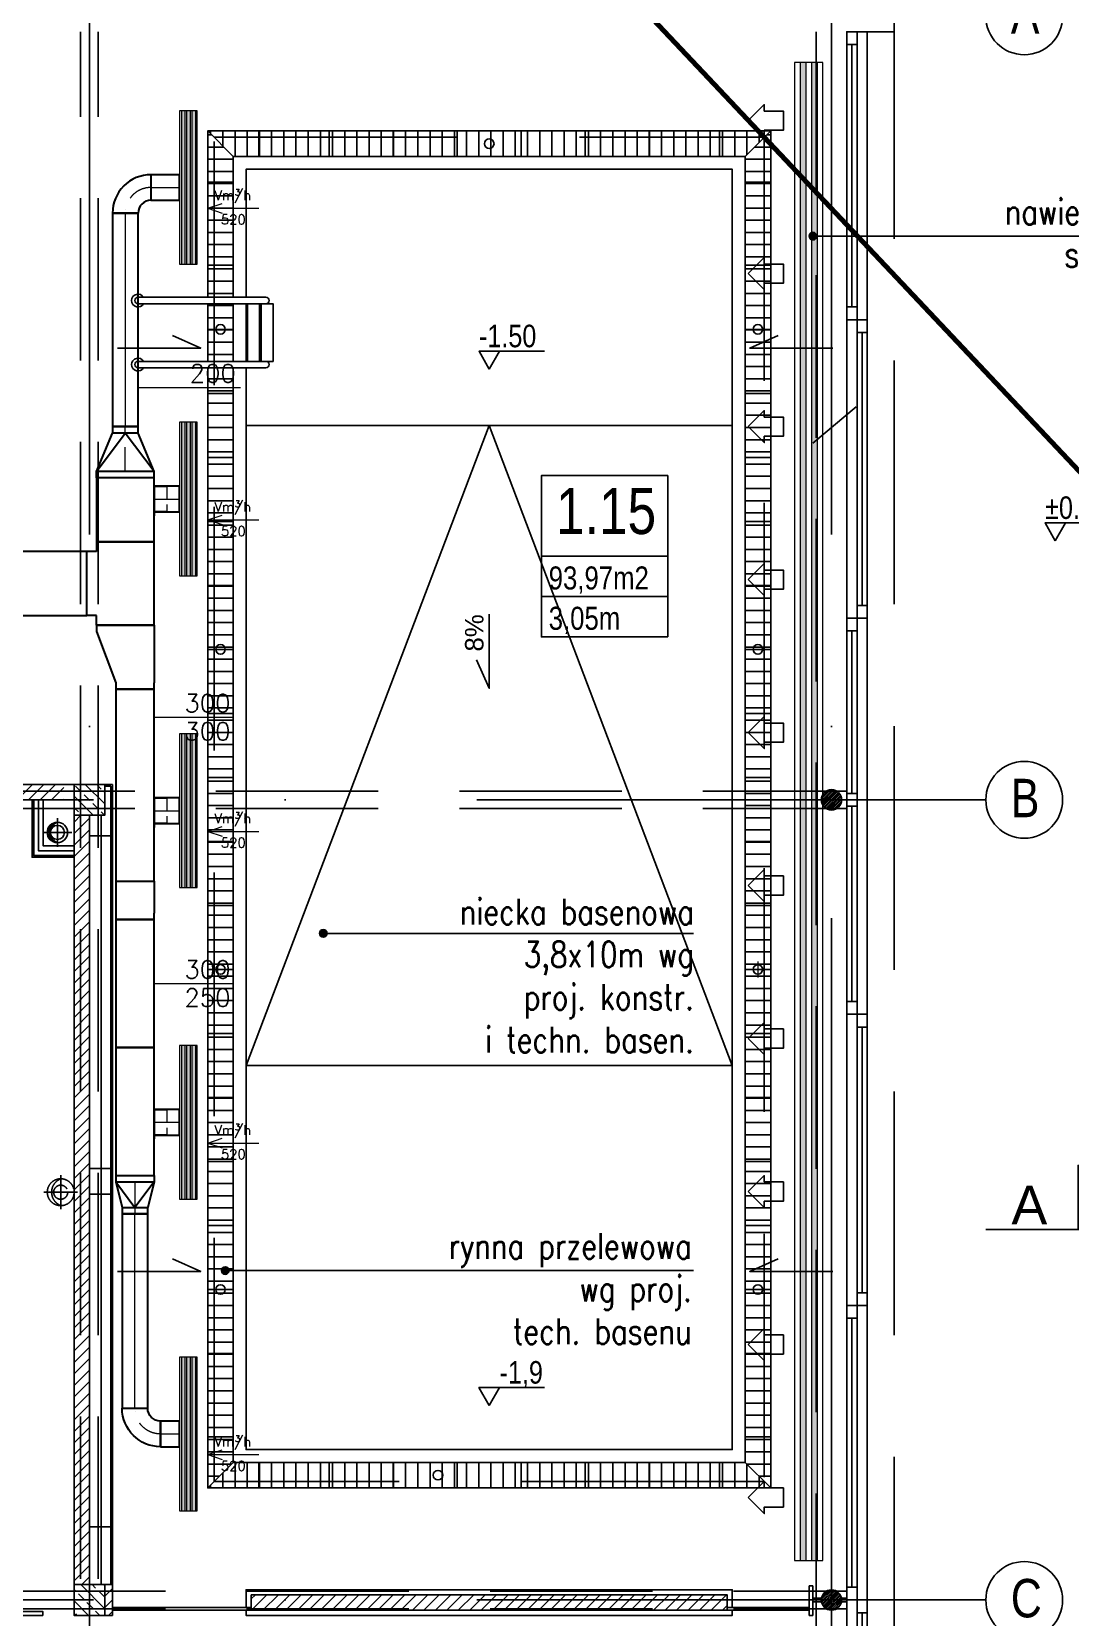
# Model space of a CAD drawing. Header units: millimetres. Extents: x -135140 to 267856, y -70704 to 149933.
# Drawn here: x -35670 to -27552, y -8945 to 3440 of the extents above; entities that cross this region are included whole.
import ezdxf
from ezdxf.enums import TextEntityAlignment as Align

# ---------------------------------------------------------------- set-up
doc = ezdxf.new("R2010")
doc.units = ezdxf.units.MM
doc.header["$LTSCALE"] = 99.9
for name, pattern in [('0707_PB_080619_gn_xref$0$ACAD_ISO10W100', [18, 12, -3, 0, -3]), ('ACAD_ISO03W100', [30, 12, -18]), ('ACAD_ISO10W100', [18, 12, -3, 0, -3]), ('AUDIT_D_080509132939-0', [0]), ('DASHDOT', [25.4, 12.7, -6.35, 0, -6.35]), ('HIDDEN', [9.525, 6.35, -3.175])]:
    doc.linetypes.add(name, pattern=pattern)
for name, color, linetype in [('+48_HACZE', 253, 'Continuous'), ('+48_KOTY', 250, 'Continuous'), ('+48_MEBLE', 251, 'Continuous'), ('+48_OPISY', 251, 'Continuous'), ('+48_OPISY T', 251, 'Continuous'), ('+48_OPISY_POM', 250, 'Continuous'), ('+48_OSIE', 8, 'Continuous'), ('+48_PODCIĄG', 250, 'ACAD_ISO03W100'), ('+48_PRZEBICIA', 143, 'Continuous'), ('+48_SCIANY', 250, 'Continuous'), ('+48_SPUSTY', 150, 'Continuous'), ('+48_STOLARKA OKNA', 250, 'Continuous'), ('+48_STOLARKA_DRZWI', 250, 'Continuous'), ('+48_STOLARKA_OKNA', 250, 'Continuous'), ('+48_SŁUPY', 251, 'Continuous'), ('+48_WEŁNA', 252, 'Continuous'), ('+48_WIDOK', 250, 'Continuous'), ('+48_ŚCIANY_GK', 250, 'Continuous'), ('+48_ŻELBET', 250, 'Continuous')]:
    doc.layers.add(name, color=color, linetype=linetype)
for name, color, linetype, lineweight in [('2DH_SYM', 64, 'Continuous', 18), ('2DL_OBJ', 64, 'Continuous', 18), ('2DL_PRE_W11', 160, 'Continuous', 30), ('2DL_PRO_W11', 160, 'Continuous', 30), ('2DL_SYM', 64, 'Continuous', 18), ('Basen Osiowe', 250, 'DASHDOT', 9), ('CP_AXISAC', 7, 'DASHDOT', 0), ('CP_HIDDEAC', 203, 'HIDDEN', 0)]:
    doc.layers.add(name, color=color, linetype=linetype, lineweight=lineweight)
doc.styles.add('CP_ATTR', font='ROMANS.SHX')
doc.styles.get("Standard").update_dxf_attribs({"font": 'ARIAL.TTF'})
doc.styles.add('WRP_ARIAL', font='ARIAL.TTF', dxfattribs={"width": 0.8})
doc.linetypes.add('ZIGZAG', pattern='A,0.00254,-5.08,[131,ltypeshp.shx,S=5.08,R=0,X=-5.08,Y=0],-10.16,[131,ltypeshp.shx,S=5.08,R=180,X=5.08,Y=0],-5.08', length=20.32254)
pattern_1 = [(135, (-742073.9, -125572.43), (-89.802561, -89.802561), []), (135, (-742073.9, -125482.62), (-89.802561, -89.802561), [63.5, -31.75])]
pattern_2 = [(90, (-742073.9, -125572.43), (-95.25, 2e-14), [])]
pattern_3 = [(180, (-742073.9, -125572.43), (-2e-14, -95.25), [])]
pattern_4 = [(225, (-742073.9, -125572.43), (44.9012806, -44.9012806), [])]
pattern_5 = [(225, (-742073.9025, -125572.427), (6.73519209, -6.73519209), [])]

# ---------------------------------------------------------------- blocks, each defined once
blk = doc.blocks.new('OZN_OSI')
at = {"layer": '+48_OSIE', "linetype": 'Continuous', "ltscale": 5}
blk.add_circle((0, -30), 30, dxfattribs=at)
at = {"layer": '+48_OSIE', "linetype": 'Continuous', "ltscale": 5, "style": 'WRP_ARIAL', "width": 0.8}
blk.add_attdef('NR', (-23.3, -43.5), '', height=30, dxfattribs=at)
blk = doc.blocks.new('OPISY_POM_METKA')
at = {"layer": '+48_OPISY_POM', "ltscale": 5}
for points in [[(0, -70), (109.7, -70), (109.7, 0), (0, 0)], [(109.7, -105), (0, -105), (0, -70), (109.7, -70)]]:
    blk.add_lwpolyline(points, close=True, dxfattribs=at)
at = {"layer": '+48_OPISY_POM'}
blk.add_lwpolyline([(109.7, -140), (0, -140), (0, -105), (109.7, -105)], close=True, dxfattribs=at)
at = {"layer": '+48_OPISY_POM', "ltscale": 5, "style": 'WRP_ARIAL', "width": 0.8}
for tag, p, height in [('NRPOM', (25.8, -50.8), 40), ('POW', (6.4, -99), 20)]:
    blk.add_attdef(tag, p, '', height=height, dxfattribs=at)
at = {"layer": '+48_OPISY_POM', "style": 'WRP_ARIAL', "width": 0.8}
blk.add_attdef('H', (6.4, -134), '', height=20, dxfattribs=at)
blk = doc.blocks.new('koty')
at = {"layer": '+48_KOTY', "color": 3, "ltscale": 5}
blk.add_line((70403.15, 11224.99), (70423.15, 11224.99), dxfattribs=at)
blk.add_lwpolyline([(70398.6, 11217.11), (70403.15, 11224.99), (70394.05, 11224.99)], close=True, dxfattribs=at)
at = {"layer": '+48_KOTY', "color": 3, "style": 'WRP_ARIAL', "width": 0.8}
blk.add_attdef('POZIOM', (70403.19, 11226.78), '', height=10, dxfattribs=at)
blk = doc.blocks.new('CPHS_DS06')
blk.add_line((0, 0), (1.55, 0))
at = {"style": 'CP_ATTR', "flags": 12}
for tag, p in [('EVAL_W_MM', (1.042, 0.275)), ('EVAL_H_MM', (1.042, -0.275))]:
    blk.add_attdef(tag, text='', height=0.35, dxfattribs=at).set_placement(p, align=Align.MIDDLE)
at = {"linetype": 'ByBlock', "style": 'CP_ATTR', "flags": 9}
blk.add_attdef('VAL', text='', height=0.00005, dxfattribs=at).set_placement((0.408, 0.182), align=Align.MIDDLE_LEFT)
blk = doc.blocks.new('2CP_AC_PIPE_RE')
at = {"ltscale": 0.15}
for p, q in [((1, 0.5), (0, 0.5)), ((0, 0.5), (0, -0.5)), ((1, -0.5), (1, 0.5)), ((0, -0.5), (1, -0.5))]:
    blk.add_line(p, q, dxfattribs=at)
at = {"linetype": 'ByBlock', "ltscale": 0.15, "style": 'CP_ATTR', "flags": 9}
for tag in ['NAME', 'PRODUCER', 'PRODUCT-TYPE', 'ARTICLE', 'FLOW', 'OTHER']:
    blk.add_attdef(tag, (0, 0), '', height=0.0001, dxfattribs=at)
blk = doc.blocks.new('2DLAC020')
for p, q in [((-0.5, 0.3), (0.5, 0.3)), ((-0.5, 0.1), (0.5, 0.1)), ((-0.5, -0.1), (0.5, -0.1)), ((-0.5, -0.3), (0.5, -0.3))]:
    blk.add_line(p, q)
blk.add_lwpolyline([(-0.5, -0.5), (0.5, -0.5), (0.5, 0.5), (-0.5, 0.5)], close=True)
for points in [[(-0.5, 0.3), (0.5, 0.3), (-0.5, 0.1), (0.5, 0.1)], [(-0.5, -0.1), (0.5, -0.1), (-0.5, -0.3), (0.5, -0.3)]]:
    blk.add_solid(points)
at = {"linetype": 'ByBlock', "style": 'CP_ATTR', "flags": 9}
for tag, p in [('NUMBER', (-0.0919, -0.0183)), ('GROUP', (-0.0919, -0.0184)), ('ARTICLE', (-0.0919, -0.0185)), ('PRODUCT-TYPE', (-0.0919, -0.0186)), ('ORDER-NO', (-0.0919, -0.0187)), ('PRODUCER', (-0.0919, -0.0188)), ('NAME', (-0.0919, -0.0182)), ('TEMPERATURE', (-0.0916, -0.0182)), ('FLOW', (-0.0915, -0.0184)), ('CHARACTER', (-0.0915, -0.0185)), ('POWER', (-0.0914, -0.0187)), ('VOLTAGE', (-0.0914, -0.0188)), ('OTHER', (-0.0914, -0.0183)), ('PN', (-0.0912, -0.0184)), ('DN', (-0.0912, -0.0186))]:
    blk.add_attdef(tag, text='', height=0.00005, dxfattribs=at).set_placement(p, align=Align.MIDDLE_LEFT)
blk = doc.blocks.new('2CP_AC_TEE3_RE_W450_W500_L650_L75_Z0_H300_A90')
at = {"ltscale": 0.15}
for p, q in [((75, 225), (75, 300)), ((75, 300), (575, 300)), ((575, 225), (575, 300)), ((0, -225), (0, 225)), ((0, 225), (75, 225)), ((650, 225), (575, 225)), ((650, -225), (650, 225)), ((0, -225), (650, -225))]:
    blk.add_line(p, q, dxfattribs=at)
at = {"linetype": 'ByBlock', "ltscale": 0.15, "style": 'CP_ATTR', "flags": 9}
for tag in ['NAME', 'PRODUCER', 'PRODUCT-TYPE', 'ARTICLE', 'FLOW', 'OTHER']:
    blk.add_attdef(tag, (0, 0), '', height=0.0001, dxfattribs=at)
blk = doc.blocks.new('2CP_AC_TRNS_RE_W450_W300_L500_H300_O75_Z0_E50_F50')
at = {"ltscale": 0.15}
for p, q in [((0, -225), (0, 225)), ((0, 225), (50, 225)), ((50, 225), (450, 225)), ((500, 225), (450, 225)), ((500, -75), (500, 225)), ((50, -225), (450, -75)), ((450, -75), (500, -75)), ((0, -225), (50, -225))]:
    blk.add_line(p, q, dxfattribs=at)
at = {"linetype": 'ByBlock', "ltscale": 0.15, "style": 'CP_ATTR', "flags": 9}
for tag in ['NAME', 'PRODUCER', 'PRODUCT-TYPE', 'ARTICLE', 'FLOW', 'OTHER']:
    blk.add_attdef(tag, (0, 0), '', height=0.0001, dxfattribs=at)
blk = doc.blocks.new('2DLAC021')
for p, q in [((-0.5, 0.4), (0.5, 0.4)), ((-0.5, 0.2), (0.5, 0.2)), ((-0.5, 0.1), (0.5, 0.1)), ((-0.5, -0.1), (0.5, -0.1)), ((-0.5, -0.2), (0.5, -0.2)), ((-0.5, -0.4), (0.5, -0.4))]:
    blk.add_line(p, q)
blk.add_lwpolyline([(-0.5, -0.5), (0.5, -0.5), (0.5, 0.5), (-0.5, 0.5)], close=True)
for points in [[(-0.5, 0.4), (0.5, 0.4), (-0.5, 0.2), (0.5, 0.2)], [(-0.5, 0.1), (0.5, 0.1), (-0.5, -0.1), (0.5, -0.1)], [(-0.5, -0.2), (0.5, -0.2), (-0.5, -0.4), (0.5, -0.4)]]:
    blk.add_solid(points)
at = {"linetype": 'ByBlock', "style": 'CP_ATTR', "flags": 9}
for tag, p in [('NAME', (-0.092, -0.018)), ('NUMBER', (-0.092, -0.018)), ('GROUP', (-0.092, -0.018)), ('ARTICLE', (-0.092, -0.019)), ('CHARACTER', (-0.092, -0.019)), ('TEMPERATURE', (-0.092, -0.018)), ('FLOW', (-0.092, -0.018)), ('PRODUCT-TYPE', (-0.092, -0.019)), ('ORDER-NO', (-0.092, -0.019)), ('PRODUCER', (-0.092, -0.019)), ('PN', (-0.091, -0.018)), ('OTHER', (-0.091, -0.018)), ('DN', (-0.091, -0.019)), ('POWER', (-0.091, -0.019)), ('VOLTAGE', (-0.091, -0.019))]:
    blk.add_attdef(tag, text='', height=0.00005, dxfattribs=at).set_placement(p, align=Align.MIDDLE_LEFT)
blk = doc.blocks.new('2CP_AC_STAT_RO_D200_L100_L30')
at = {"ltscale": 0.15}
for p, q in [((0, 100), (0, 130)), ((0, -100), (0, 100)), ((0, 100), (100, 100)), ((100, -100), (0, -100)), ((0, -100), (0, -130))]:
    blk.add_line(p, q, dxfattribs=at)
at = {"layer": 'CP_AXISAC', "ltscale": 0.15}
blk.add_line((0, 0), (100, 0), dxfattribs=at)
at = {"layer": 'CP_HIDDEAC', "ltscale": 0.15}
blk.add_line((100, 100), (100, -100), dxfattribs=at)
at = {"linetype": 'ByBlock', "ltscale": 0.15, "style": 'CP_ATTR', "flags": 9}
for tag in ['NAME', 'PRODUCER', 'PRODUCT-TYPE', 'ARTICLE', 'FLOW', 'OTHER']:
    blk.add_attdef(tag, (0, 0), '', height=0.0001, dxfattribs=at)
blk = doc.blocks.new('2CP_AC_PIPE_RO')
at = {"ltscale": 0.15}
for p, q in [((1, 0.5), (0, 0.5)), ((0, 0.5), (0, -0.5)), ((1, -0.5), (1, 0.5)), ((0, -0.5), (1, -0.5))]:
    blk.add_line(p, q, dxfattribs=at)
at = {"layer": 'CP_AXISAC', "ltscale": 0.15}
blk.add_line((0, 0), (1, 0), dxfattribs=at)
at = {"linetype": 'ByBlock', "ltscale": 0.15, "style": 'CP_ATTR', "flags": 9}
for tag in ['NAME', 'PRODUCER', 'PRODUCT-TYPE', 'ARTICLE', 'FLOW', 'OTHER']:
    blk.add_attdef(tag, (0, 0), '', height=0.0001, dxfattribs=at)
blk = doc.blocks.new('2CP_AC_TRNA_RE_W450_D200_L400_O0_Z0_E50_F50')
at = {"ltscale": 0.15}
for p, q in [((0, -225), (0, 225)), ((0, 225), (50, 225)), ((50, 225), (350, 100)), ((50, 225), (350, 0)), ((50, -225), (50, 225)), ((50, -225), (350, 0)), ((400, 100), (350, 100)), ((350, -100), (350, 100)), ((400, -100), (400, 100)), ((50, -225), (350, -100)), ((350, -100), (400, -100)), ((0, -225), (50, -225))]:
    blk.add_line(p, q, dxfattribs=at)
at = {"layer": 'CP_AXISAC', "ltscale": 0.15}
for p, q in [((50, 0), (350, 0)), ((350, 0), (400, 0))]:
    blk.add_line(p, q, dxfattribs=at)
at = {"linetype": 'ByBlock', "ltscale": 0.15, "style": 'CP_ATTR', "flags": 9}
for tag in ['NAME', 'PRODUCER', 'PRODUCT-TYPE', 'ARTICLE', 'FLOW', 'OTHER']:
    blk.add_attdef(tag, (0, 0), '', height=0.0001, dxfattribs=at)
blk = doc.blocks.new('2CP_AC_ELBW_RO_D200_D200_R200_A90_E0_F0')
at = {"ltscale": 0.15}
for p, q in [((300, 200), (100, 200)), ((100, 200), (100, 200)), ((300, 200), (300, 200)), ((0, -100), (0, 100)), ((0, 100), (0, 100)), ((0, -100), (0, -100))]:
    blk.add_line(p, q, dxfattribs=at)
for radius in [300, 100]:
    blk.add_arc((0, 200), radius, 270, 0, dxfattribs=at)
at = {"layer": 'CP_AXISAC', "ltscale": 0.15}
for p, q in [((200, 200), (200, 200)), ((0, 0), (0, 0))]:
    blk.add_line(p, q, dxfattribs=at)
blk.add_arc((0, 200), 200, 270, 0, dxfattribs=at)
at = {"linetype": 'ByBlock', "ltscale": 0.15, "style": 'CP_ATTR', "flags": 9}
for tag in ['NAME', 'PRODUCER', 'PRODUCT-TYPE', 'ARTICLE', 'FLOW', 'OTHER']:
    blk.add_attdef(tag, (0, 0), '', height=0.0001, dxfattribs=at)
blk = doc.blocks.new('CPHS_DS08')
blk.add_line((0, 0), (2, 0))
at = {"style": 'CP_ATTR', "flags": 14}
blk.add_attdef('FI', text='', height=0.35, dxfattribs=at).set_placement((0.784, 0.275), align=Align.MIDDLE)
at = {"style": 'CP_ATTR', "flags": 12}
blk.add_attdef('EVAL_W_MM', text='', height=0.35, dxfattribs=at).set_placement((1.006, 0.275), align=Align.MIDDLE_LEFT)
at = {"linetype": 'ByBlock', "style": 'CP_ATTR', "flags": 9}
blk.add_attdef('VAL', text='', height=0.00005, dxfattribs=at).set_placement((0.408, 0.182), align=Align.MIDDLE_LEFT)
blk = doc.blocks.new('CPLS_465')
for q in [(-0.219, 0.094), (0.5, 0), (-0.219, -0.094)]:
    blk.add_line((-0.5, 0), q)
at = {"style": 'CP_ATTR'}
for s, height, p in [('Vm/h', 0.1875, (-0.37, 0.16)), ('3', 0.125, (0.031, 0.25))]:
    blk.add_text(s, height=height, dxfattribs=at).set_placement(p)
blk.add_attdef('VAL', text='', height=0.188, dxfattribs=at).set_placement((0, -0.219), align=Align.MIDDLE)
blk = doc.blocks.new('2CP_AC_TRNS_RE_W300_W300_L300_H250_O0_Z0_E50_F50')
at = {"ltscale": 0.15}
for p, q in [((0, -150), (0, 150)), ((0, 150), (50, 150)), ((50, 150), (250, 150)), ((300, 150), (250, 150)), ((300, -150), (300, 150)), ((0, -150), (50, -150)), ((50, -150), (250, -150)), ((250, -150), (300, -150))]:
    blk.add_line(p, q, dxfattribs=at)
at = {"linetype": 'ByBlock', "ltscale": 0.15, "style": 'CP_ATTR', "flags": 9}
for tag in ['NAME', 'PRODUCER', 'PRODUCT-TYPE', 'ARTICLE', 'FLOW', 'OTHER']:
    blk.add_attdef(tag, (0, 0), '', height=0.0001, dxfattribs=at)
blk = doc.blocks.new('2CP_AC_TRNA_RE_W300_D200_L300_O0_Z0_E50_F50')
at = {"ltscale": 0.15}
for p, q in [((0, -150), (0, 150)), ((0, 150), (50, 150)), ((50, 150), (250, 100)), ((50, 150), (250, 0)), ((50, -150), (50, 150)), ((50, -150), (250, 0)), ((300, 100), (250, 100)), ((250, -100), (250, 100)), ((300, -100), (300, 100)), ((50, -150), (250, -100)), ((250, -100), (300, -100)), ((0, -150), (50, -150))]:
    blk.add_line(p, q, dxfattribs=at)
at = {"layer": 'CP_AXISAC', "ltscale": 0.15}
for p, q in [((50, 0), (250, 0)), ((250, 0), (300, 0))]:
    blk.add_line(p, q, dxfattribs=at)
at = {"linetype": 'ByBlock', "ltscale": 0.15, "style": 'CP_ATTR', "flags": 9}
for tag in ['NAME', 'PRODUCER', 'PRODUCT-TYPE', 'ARTICLE', 'FLOW', 'OTHER']:
    blk.add_attdef(tag, (0, 0), '', height=0.0001, dxfattribs=at)

msp = doc.modelspace()

# ---------------------------------------------------------------- hatches: boundary and pattern name
at = {"layer": '+48_HACZE'}
h = msp.add_hatch(dxfattribs=at)
h.set_pattern_fill('ANSI31', color=256, scale=20, angle=180, style=0)
h.set_pattern_definition([(225, (-742153.9, -125572.43), (44.9012806, -44.9012806), [])])
h.paths.add_polyline_path([(-39779, -2560), (-35419, -2560), (-35419, -2440), (-39779, -2440)])
at = {"layer": '+48_HACZE', "linetype": 'AUDIT_D_080509132939-0'}
h = msp.add_hatch(dxfattribs=at)
h.set_pattern_fill('ANSI33', color=256, scale=20, angle=90, style=0)
h.set_pattern_definition(pattern_1)
h.paths.add_polyline_path([(-35339, -2440), (-35339, -2560), (-35219, -2560), (-35219, -2440)])
h.paths.add_polyline_path([(-35151, -2463), (-35151, -2440), (-35219, -2440), (-35219, -2560), (-35099, -2560), (-35099, -2463)])
h.paths.add_polyline_path([(-35099, -2463), (-35099, -2440), (-35151, -2440), (-35151, -2463)], flags=17)
h.paths.add_polyline_path([(-35099, -2680), (-35099, -2658), (-35151, -2658), (-35151, -2680)])
h.paths.add_polyline_path([(-35099, -2658), (-35099, -2560), (-35219, -2560), (-35219, -2680), (-35151, -2680), (-35151, -2658)])
h.paths.add_polyline_path([(-35219, -2680), (-35219, -2560), (-35339, -2560), (-35339, -2680)])
at = {"layer": '+48_HACZE'}
h = msp.add_hatch(dxfattribs=at)
h.set_pattern_fill('ANSI31', color=256, scale=3, angle=180, style=0)
h.set_pattern_definition(pattern_5)
edge = h.paths.add_edge_path()
edge.add_arc((-29419, -2560), 79.5, 0, 360)
h = msp.add_hatch(dxfattribs=at)
h.set_pattern_fill('ANSI31', color=256, scale=20, angle=180, style=0)
h.set_pattern_definition(pattern_4)
h.paths.add_polyline_path([(-35339, -2680), (-35219, -2680), (-35219, -8690), (-35339, -8690)])
at = {"layer": '+48_HACZE', "linetype": 'AUDIT_D_080509132939-0'}
h = msp.add_hatch(dxfattribs=at)
h.set_pattern_fill('ANSI33', color=256, scale=20, angle=90, style=0)
h.set_pattern_definition(pattern_1)
h.paths.add_polyline_path([(-35219, -8810), (-35099, -8810), (-35099, -8690), (-35219, -8690)])
h.paths.add_polyline_path([(-35219, -8930), (-35099, -8930), (-35099, -8810), (-35219, -8810)])
h.paths.add_polyline_path([(-35339, -8810), (-35339, -8900), (-35339, -8900), (-35339, -8930), (-35219, -8930), (-35219, -8810)])
h.paths.add_polyline_path([(-35339, -8690), (-35339, -8810), (-35219, -8810), (-35219, -8690)])
at = {"layer": '+48_HACZE'}
h = msp.add_hatch(dxfattribs=at)
h.set_pattern_fill('ANSI31', color=256, scale=20, angle=180, style=0)
h.set_pattern_definition(pattern_4)
h.paths.add_polyline_path([(-35039, -8690), (-35099, -8690), (-35099, -8742), (-35039, -8742)])
h.paths.add_polyline_path([(-35039, -8742), (-35099, -8742), (-35099, -8810), (-35039, -8810)])
h.paths.add_polyline_path([(-35039, -8879), (-35099, -8879), (-35099, -8930), (-35039, -8930)])
h.paths.add_polyline_path([(-35039, -8810), (-35099, -8810), (-35099, -8879), (-35039, -8879)])
h = msp.add_hatch(dxfattribs=at)
h.set_pattern_fill('ANSI31', color=256, scale=20, angle=180, style=0)
h.set_pattern_definition(pattern_4)
h.paths.add_polyline_path([(-33954, -8770), (-30234, -8770), (-30234, -8890), (-33954, -8890)])
h = msp.add_hatch(dxfattribs=at)
h.set_pattern_fill('ANSI31', color=256, scale=3, angle=180, style=0)
h.set_pattern_definition(pattern_5)
edge = h.paths.add_edge_path()
edge.add_arc((-29419, -8810), 79.5, 0, 360)
at = {"layer": '+48_MEBLE'}
h = msp.add_hatch(dxfattribs=at)
h.set_pattern_fill('ANSI31', color=256, scale=30, angle=45, style=0)
h.set_pattern_definition(pattern_2)
h.paths.add_polyline_path([(-33894, 2665), (-34294, 2665), (-34244, 2615), (-33894, 2615)])
h.paths.add_polyline_path([(-33894, 2615), (-34244, 2615), (-34094, 2465), (-33894, 2465)])
h = msp.add_hatch(dxfattribs=at)
h.set_pattern_fill('ANSI31', color=256, scale=30, angle=135, style=0)
h.set_pattern_definition(pattern_3)
h.paths.add_polyline_path([(-34244, 2615), (-34294, 2665), (-34294, 2265), (-34244, 2265)])
h.paths.add_polyline_path([(-34244, 2615), (-34244, 2265), (-34094, 2265), (-34094, 2465)])
h = msp.add_hatch(dxfattribs=at)
h.set_pattern_fill('ANSI31', color=256, scale=30, angle=45, style=0)
h.set_pattern_definition(pattern_2)
h.paths.add_polyline_path([(-33894, 2665), (-30294, 2665), (-30294, 2465), (-33894, 2465)])
h = msp.add_hatch(dxfattribs=at)
h.set_pattern_fill('ANSI31', color=256, scale=30, angle=45, style=0)
h.set_pattern_definition(pattern_2)
h.paths.add_polyline_path([(-29944, 2615), (-30294, 2615), (-30294, 2465), (-30094, 2465)])
h.paths.add_polyline_path([(-29894, 2665), (-30294, 2665), (-30294, 2615), (-29944, 2615)])
h = msp.add_hatch(dxfattribs=at)
h.set_pattern_fill('ANSI31', color=256, scale=30, angle=135, style=0)
h.set_pattern_definition(pattern_3)
h.paths.add_polyline_path([(-29944, 2615), (-30094, 2465), (-30094, 2265), (-29944, 2265)])
h.paths.add_polyline_path([(-29894, 2665), (-29944, 2615), (-29944, 2265), (-29894, 2265)])
h = msp.add_hatch(dxfattribs=at)
h.set_pattern_fill('ANSI31', color=256, scale=30, angle=135, style=0)
h.set_pattern_definition(pattern_3)
h.paths.add_polyline_path([(-34094, 815), (-34294, 815), (-34294, -7535), (-34094, -7535)])
h.paths.add_polyline_path([(-34294, 865), (-34094, 865), (-34094, 2265), (-34294, 2265)])
h = msp.add_hatch(dxfattribs=at)
h.set_pattern_fill('ANSI31', color=256, scale=30, angle=135, style=0)
h.set_pattern_definition(pattern_3)
h.paths.add_polyline_path([(-30094, -7535), (-29894, -7535), (-29894, 2265), (-30094, 2265)])
h = msp.add_hatch(dxfattribs=at)
h.set_pattern_fill('ANSI31', color=256, scale=30, angle=135, style=0)
h.set_pattern_definition(pattern_3)
h.paths.add_polyline_path([(-34094, -7535), (-34244, -7535), (-34244, -7885), (-34094, -7735)])
h.paths.add_polyline_path([(-34244, -7535), (-34294, -7535), (-34294, -7935), (-34244, -7885)])
h = msp.add_hatch(dxfattribs=at)
h.set_pattern_fill('ANSI31', color=256, scale=30, angle=135, style=0)
h.set_pattern_definition(pattern_3)
h.paths.add_polyline_path([(-29944, -7535), (-30094, -7535), (-30094, -7735), (-29944, -7885)])
h.paths.add_polyline_path([(-29894, -7535), (-29944, -7535), (-29944, -7885), (-29894, -7935)])
h = msp.add_hatch(dxfattribs=at)
h.set_pattern_fill('ANSI31', color=256, scale=30, angle=45, style=0)
h.set_pattern_definition(pattern_2)
h.paths.add_polyline_path([(-33894, -7735), (-34094, -7735), (-34244, -7885), (-33894, -7885)])
h.paths.add_polyline_path([(-33894, -7885), (-34244, -7885), (-34294, -7935), (-33894, -7935)])
h = msp.add_hatch(dxfattribs=at)
h.set_pattern_fill('ANSI31', color=256, scale=30, angle=45, style=0)
h.set_pattern_definition(pattern_2)
h.paths.add_polyline_path([(-30294, -7935), (-33894, -7935), (-33894, -7735), (-30294, -7735)])
h = msp.add_hatch(dxfattribs=at)
h.set_pattern_fill('ANSI31', color=256, scale=30, angle=45, style=0)
h.set_pattern_definition(pattern_2)
h.paths.add_polyline_path([(-30094, -7735), (-30294, -7735), (-30294, -7885), (-29944, -7885)])
h.paths.add_polyline_path([(-29944, -7885), (-30294, -7885), (-30294, -7935), (-29894, -7935)])
at = {"layer": '+48_OPISY T'}
h = msp.add_hatch(color=256, dxfattribs=at)
edge = h.paths.add_edge_path()
edge.add_arc((-29564, 1843), 30, 0, 360)
h = msp.add_hatch(color=256, dxfattribs=at)
edge = h.paths.add_edge_path()
edge.add_arc((-33391, -3603), 30, 0, 360)
h = msp.add_hatch(color=256, dxfattribs=at)
edge = h.paths.add_edge_path()
edge.add_arc((-34157, -6237), 30, 0, 360)
at = {"layer": '+48_PRZEBICIA', "linetype": 'Continuous'}
h = msp.add_hatch(dxfattribs=at)
h.set_pattern_fill('ANSI31', color=256, scale=3, style=0)
h.set_pattern_definition([(45, (-642457.045, -129095.584), (-6.73519209, 6.73519209), [])])
edge = h.paths.add_edge_path()
edge.add_arc((-35469, -2815), 80, 90, 270)
edge.add_arc((-35438, -2815), 85.7, 110.983, 249.017, ccw=False)

# ---------------------------------------------------------------- linework, layer by layer
at = {"layer": '+48_KOTY', "ltscale": 5}
msp.add_line((-32014, -7151), (-31662, -7151), dxfattribs=at)
msp.add_lwpolyline([(-32094, -7290), (-32014, -7151), (-32174, -7151)], close=True, dxfattribs=at)
at = {"layer": '+48_MEBLE'}
for p, q in [((-34094, 2465), (-34294, 2665)), ((-33344, 2465), (-33344, 2665)), ((-32844, 2465), (-32844, 2665)), ((-32344, 2465), (-32344, 2665)), ((-31844, 2465), (-31844, 2665)), ((-31344, 2465), (-31344, 2665)), ((-30844, 2465), (-30844, 2665)), ((-30094, 2465), (-29894, 2665)), ((-34094, 1615), (-34294, 1615)), ((-30094, 1615), (-29894, 1615)), ((-30094, 1115), (-29894, 1115)), ((-34094, 615), (-34294, 615)), ((-30094, 615), (-29894, 615)), ((-30194, 365), (-33994, 365)), ((-34094, 115), (-34294, 115)), ((-30094, 115), (-29894, 115)), ((-34094, -385), (-34294, -385)), ((-30094, -385), (-29894, -385)), ((-34094, -885), (-34294, -885)), ((-30094, -885), (-29894, -885)), ((-34094, -1385), (-34294, -1385)), ((-30094, -1385), (-29894, -1385)), ((-34094, -1885), (-34294, -1885)), ((-30094, -1885), (-29894, -1885)), ((-34094, -2385), (-34294, -2385)), ((-30094, -2385), (-29894, -2385)), ((-34094, -2885), (-34294, -2885)), ((-30094, -2885), (-29894, -2885)), ((-34094, -3385), (-34294, -3385)), ((-30094, -3385), (-29894, -3385)), ((-34094, -3885), (-34294, -3885)), ((-30094, -3885), (-29894, -3885)), ((-34094, -4385), (-34294, -4385)), ((-30094, -4385), (-29894, -4385)), ((-30194, -4635), (-33994, -4635)), ((-34094, -4885), (-34294, -4885)), ((-30094, -4885), (-29894, -4885)), ((-34094, -5385), (-34294, -5385)), ((-30094, -5385), (-29894, -5385)), ((-34094, -5885), (-34294, -5885)), ((-30094, -5885), (-29894, -5885)), ((-34094, -6385), (-34294, -6385)), ((-30094, -6385), (-29894, -6385)), ((-34094, -6885), (-34294, -6885)), ((-30094, -6885), (-29894, -6885)), ((-34294, -7935), (-34094, -7735)), ((-33344, -7735), (-33344, -7935)), ((-32844, -7735), (-32844, -7935)), ((-32344, -7735), (-32344, -7935)), ((-31844, -7735), (-31844, -7935)), ((-31344, -7735), (-31344, -7935)), ((-30094, -7735), (-29894, -7935))]:
    msp.add_line(p, q, dxfattribs=at)
for points in [[(-29139, 3440), (-29139, 1190)], [(-30069, 2745), (-29944, 2870), (-29944, 2820), (-29794, 2820), (-29794, 2670), (-29944, 2670), (-29944, 2620), (-30069, 2745)], [(-34294, 1365), (-34294, 2665), (-29894, 2665), (-29894, -7935), (-34294, -7935), (-34294, 815)], [(-34294, 2265), (-34094, 2265), (-34094, 2465), (-33894, 2465), (-33894, 2665), (-34294, 2665), (-34294, 2265)], [(-29894, 2265), (-30094, 2265), (-30094, 2465), (-30294, 2465), (-30294, 2665), (-29894, 2665), (-29894, 2265)], [(-34094, 1365), (-34094, 2465), (-30094, 2465), (-30094, -7735), (-34094, -7735), (-34094, 815)], [(-33994, 1365), (-33994, 2365), (-30194, 2365), (-30194, -7635), (-33994, -7635), (-33994, 815)], [(-30069, 1550), (-29944, 1675), (-29944, 1625), (-29794, 1625), (-29794, 1475), (-29944, 1475), (-29944, 1425), (-30069, 1550)], [(-34294, 865), (-34294, 1315)], [(-33994, 865), (-33994, 1315)], [(-29299, 1190), (-29299, -1141)], [(-30069, 355), (-29944, 480), (-29944, 430), (-29794, 430), (-29794, 280), (-29944, 280), (-29944, 230), (-30069, 355)], [(-33994, -4635), (-32094, 365), (-30194, -4635)], [(-30069, -840), (-29944, -715), (-29944, -765), (-29794, -765), (-29794, -915), (-29944, -915), (-29944, -965), (-30069, -840)], [(-29139, -1141), (-29139, -4235)], [(-30069, -2035), (-29944, -1910), (-29944, -1960), (-29794, -1960), (-29794, -2110), (-29944, -2110), (-29944, -2160), (-30069, -2035)], [(-30069, -3230), (-29944, -3105), (-29944, -3155), (-29794, -3155), (-29794, -3305), (-29944, -3305), (-29944, -3355), (-30069, -3230)], [(-30069, -4425), (-29944, -4300), (-29944, -4350), (-29794, -4350), (-29794, -4500), (-29944, -4500), (-29944, -4550), (-30069, -4425)], [(-29299, -4235), (-29299, -6510)], [(-30069, -5620), (-29944, -5495), (-29944, -5545), (-29794, -5545), (-29794, -5695), (-29944, -5695), (-29944, -5745), (-30069, -5620)], [(-29139, -6510), (-29139, -8810)], [(-30069, -6815), (-29944, -6690), (-29944, -6740), (-29794, -6740), (-29794, -6890), (-29944, -6890), (-29944, -6940), (-30069, -6815)], [(-34294, -7535), (-34094, -7535), (-34094, -7735), (-33894, -7735), (-33894, -7935), (-34294, -7935), (-34294, -7535)], [(-29894, -7535), (-30094, -7535), (-30094, -7735), (-30294, -7735), (-30294, -7935), (-29894, -7935), (-29894, -7535)], [(-30069, -8010), (-29944, -7885), (-29944, -7935), (-29794, -7935), (-29794, -8085), (-29944, -8085), (-29944, -8135), (-30069, -8010)], [(-29300, -8810), (-29300, -10280)]]:
    msp.add_lwpolyline(points, dxfattribs=at)
at = {"layer": '+48_MEBLE', "linetype": 'HIDDEN', "ltscale": 3}
msp.add_lwpolyline([(-29944, 2615), (-29944, -7885), (-34244, -7885), (-34244, 2615)], close=True, dxfattribs=at)
at = {"layer": '+48_OPISY'}
for p, q in [((-29564, 227), (-29225, 509)), ((-30498, -3603), (-33391, -3603)), ((-30498, -6237), (-34157, -6237))]:
    msp.add_line(p, q, dxfattribs=at)
msp.add_lwpolyline([(-26351, 1843), (-29564, 1843)], dxfattribs=at)
at = {"layer": '+48_OPISY', "ltscale": 5}
msp.add_lwpolyline([(-28212, -5916), (-27452, -5916), (-27452, -5416), (-27492, -5416), (-27492, -5916), (-27452, -5916)], dxfattribs=at)
at = {"layer": '+48_OPISY T'}
for centre in [(-29564, 1843), (-33391, -3603), (-34157, -6237)]:
    msp.add_circle(centre, 30, dxfattribs=at)
at = {"layer": '+48_OSIE', "linetype": 'ACAD_ISO10W100', "ltscale": 5}
for p, q in [((-35219, 5506), (-35219, -20765)), ((-29419, 5506), (-29419, -20765)), ((-59164, -2560), (-28211, -2560)), ((-59164, -8810), (-28211, -8810)), ((-59164, -8810), (-28211, -8810))]:
    msp.add_line(p, q, dxfattribs=at)
at = {"layer": '+48_PODCIĄG', "linetype": 'HIDDEN', "ltscale": 2}
for p, q in [((-35288, -18160), (-35288, 3440)), ((-35151, -18160), (-35151, 3440)), ((-29539, 3440), (-29539, -18160)), ((-39939, -2492), (-29299, -2492)), ((-39939, -2629), (-29299, -2629)), ((-39699, -8742), (-29299, -8742)), ((-39699, -8879), (-29299, -8879))]:
    msp.add_line(p, q, dxfattribs=at)
at = {"layer": '+48_PRZEBICIA', "linetype": '0707_PB_080619_gn_xref$0$ACAD_ISO10W100', "ltscale": 0.5}
for p, q in [((-35469, -2703), (-35469, -2927)), ((-35357, -2815), (-35581, -2815)), ((-35443, -5493), (-35443, -5757)), ((-35311, -5625), (-35575, -5625))]:
    msp.add_line(p, q, dxfattribs=at)
at = {"layer": '+48_PRZEBICIA', "linetype": 'Continuous'}
msp.add_circle((-35469, -2815), 80, dxfattribs=at)
at = {"layer": '+48_PRZEBICIA', "linetype": 'HIDDEN'}
msp.add_circle((-35443, -5625), 105, dxfattribs=at)
at = {"layer": '+48_PRZEBICIA', "linetype": 'Continuous'}
msp.add_arc((-35438, -2815), 85.7, 110.983, 249.017, dxfattribs=at)
at = {"layer": '+48_PRZEBICIA', "linetype": 'HIDDEN'}
msp.add_arc((-35402, -5625), 112, 110.983, 249.017, dxfattribs=at)
at = {"layer": '+48_SCIANY', "ltscale": 0.3}
for p, q in [((-39699, -2440), (-35339, -2440)), ((-39699, -2560), (-35339, -2560)), ((-35339, -8690), (-35339, -2680)), ((-35219, -2680), (-35219, -8690))]:
    msp.add_line(p, q, dxfattribs=at)
at = {"layer": '+48_SCIANY', "ltscale": 3}
msp.add_line((-35039, -2440), (-35039, -8690), dxfattribs=at)
at = {"layer": '+48_SCIANY', "ltscale": 0.3}
msp.add_lwpolyline([(-35099, -8690), (-35039, -8690), (-35039, -8930), (-35099, -8930)], dxfattribs=at)
at = {"layer": '+48_SCIANY', "ltscale": 3}
msp.add_lwpolyline([(-33954, -8770), (-30234, -8770), (-30234, -8890), (-33954, -8890)], close=True, dxfattribs=at)
at = {"layer": '+48_SPUSTY'}
msp.add_circle((-35469, -2815), 55, dxfattribs=at)
at = {"layer": '+48_SPUSTY', "linetype": 'HIDDEN', "ltscale": 0.5}
msp.add_circle((-35443, -5625), 55, dxfattribs=at)
at = {"layer": '+48_STOLARKA OKNA'}
for points in [[(-29219, 3440), (-29219, 1190), (-29299, 1190), (-29299, 3440)], [(-29219, 3440), (-29219, 3340), (-29299, 3340), (-29299, 3440)], [(-29219, 1290), (-29219, 1190), (-29299, 1190), (-29299, 1290)], [(-29139, 1190), (-29139, -1141), (-29219, -1141), (-29219, 1190)], [(-29139, 1190), (-29139, 1090), (-29219, 1090), (-29219, 1190)], [(-29139, -1041), (-29139, -1141), (-29219, -1141), (-29219, -1041)], [(-29219, -1141), (-29219, -4235), (-29299, -4235), (-29299, -1141)], [(-29219, -1141), (-29219, -1241), (-29299, -1241), (-29299, -1141)], [(-29219, -2510), (-29219, -2610), (-29299, -2610), (-29299, -2510)], [(-29219, -4135), (-29219, -4235), (-29299, -4235), (-29299, -4135)], [(-29139, -4235), (-29139, -6510), (-29219, -6510), (-29219, -4235)], [(-29139, -4235), (-29139, -4335), (-29219, -4335), (-29219, -4235)], [(-29139, -6410), (-29139, -6510), (-29219, -6510), (-29219, -6410)], [(-29219, -6510), (-29219, -8810), (-29299, -8810), (-29299, -6510)], [(-29219, -6510), (-29219, -6610), (-29299, -6610), (-29299, -6510)], [(-29219, -8710), (-29219, -8810), (-29299, -8810), (-29299, -8710)], [(-29139, -8810), (-29139, -10280), (-29219, -10280), (-29219, -8810)], [(-29139, -8810), (-29139, -8910), (-29219, -8910), (-29219, -8810)]]:
    msp.add_lwpolyline(points, close=True, dxfattribs=at)
for points in [[(-29259, 1290), (-29259, 3340)], [(-29179, -1041), (-29179, 1090)], [(-29259, -2510), (-29259, -1241)], [(-29259, -4135), (-29259, -2610)], [(-29179, -6410), (-29179, -4335)], [(-29259, -8710), (-29259, -6610)], [(-29179, -10180), (-29179, -8910)]]:
    msp.add_lwpolyline(points, dxfattribs=at)
at = {"layer": '+48_STOLARKA_DRZWI'}
msp.add_lwpolyline([(-36552, -8900), (-35584, -8900), (-35584, -8930), (-36552, -8930)], close=True, dxfattribs=at)
at = {"layer": '+48_STOLARKA_OKNA'}
for p, q in [((-35039, -8870), (-33954, -8870)), ((-35039, -8890), (-33954, -8890)), ((-30234, -8870), (-29594, -8870)), ((-30234, -8890), (-29594, -8890)), ((-29341, -8795), (-29299, -8795)), ((-29341, -8825), (-29299, -8825))]:
    msp.add_line(p, q, dxfattribs=at)
at = {"layer": '+48_SŁUPY', "linetype": 'AUDIT_D_080509132939-0'}
for centre in [(-29419, -2560), (-29419, -8810)]:
    msp.add_circle(centre, 79.5, dxfattribs=at)
at = {"layer": '+48_WEŁNA', "linetype": 'ZIGZAG', "ltscale": 0.7}
msp.add_lwpolyline([(-35617, -2560), (-35617, -2958), (-35339, -2958)], dxfattribs=at)
at = {"layer": '+48_WIDOK'}
for p, q in [((-28929, 3440), (-29149, 3440)), ((-34094, 1115), (-34294, 1115)), ((-30844, -7735), (-30844, -7935)), ((-29594, -8700), (-29564, -8700)), ((-29594, -8930), (-29594, -8700)), ((-29564, -8930), (-29564, -8700)), ((-29564, -8795), (-29497, -8795)), ((-29564, -8825), (-29497, -8825)), ((-29594, -8930), (-29564, -8930))]:
    msp.add_line(p, q, dxfattribs=at)
for points in [[(-28929, 3440), (-28929, 3910)], [(-29219, 3440), (-29149, 3440)], [(-34094, 865), (-34094, 1315)], [(-34998, 969), (-34349, 969), (-34570, 1067)], [(-29408, 969), (-30057, 969), (-29836, 1067)], [(-32094, -1111), (-32094, -1688), (-32192, -1467)], [(-34998, -6244), (-34349, -6244), (-34570, -6146)], [(-29408, -6244), (-30057, -6244), (-29836, -6146)]]:
    msp.add_lwpolyline(points, dxfattribs=at)
at = {"layer": '+48_WIDOK', "linetype": 'HIDDEN', "ltscale": 3}
msp.add_lwpolyline([(-28929, -18160), (-28929, 3440)], dxfattribs=at)
at = {"layer": '+48_WIDOK'}
for points in [[(-34839, 1315), (-33839, 1315, 1), (-33839, 1365), (-34839, 1365, 1)], [(-34839, 815), (-33839, 815, 1), (-33839, 865), (-34839, 865, 1)]]:
    msp.add_lwpolyline(points, format="xyb", close=True, dxfattribs=at)
for points in [[(-33890, 865), (-33890, 1315), (-33984, 1315), (-33984, 865)], [(-33877, 1315), (-33877, 865), (-33783, 865), (-33783, 1315)]]:
    msp.add_lwpolyline(points, close=True, dxfattribs=at)
at = {"layer": '+48_WIDOK', "linetype": 'HIDDEN', "ltscale": 0.7}
for points in [[(-35039, -2840), (-35219, -2840)], [(-35039, -5440), (-35219, -5440)], [(-35039, -5640), (-35219, -5640)], [(-35039, -8240), (-35219, -8240)]]:
    msp.add_lwpolyline(points, dxfattribs=at)
at = {"layer": '+48_WIDOK', "linetype": 'AUDIT_D_080509132939-0'}
for points in [[(-33994, -8870), (-33994, -8730), (-30194, -8730), (-30194, -8870)], [(-30194, -8890), (-30194, -8930), (-33994, -8930), (-33994, -8890)]]:
    msp.add_lwpolyline(points, dxfattribs=at)
at = {"layer": '+48_WIDOK'}
for centre in [(-32094, 2565), (-34194, 1115), (-29994, 1115), (-34194, -1385), (-29994, -1385), (-34194, -3885), (-29994, -3885), (-34194, -6385), (-29994, -6385), (-32494, -7835)]:
    msp.add_circle(centre, 37.5, dxfattribs=at)
for centre in [(-34839, 1340), (-34839, 840)]:
    msp.add_arc(centre, 49.7, 30.1727, 329.8273, dxfattribs=at)
at = {"layer": '+48_ŚCIANY_GK'}
for p, q in [((-35039, -2440), (-35099, -2440)), ((-35052, -2453), (-35099, -2453)), ((-35052, -2453), (-35052, -8690)), ((-35039, -2440), (-35039, -8690)), ((-35127, -2680), (-35127, -8690))]:
    msp.add_line(p, q, dxfattribs=at)
for points in [[(-35667, -2560), (-35667, -3008), (-35339, -3008)], [(-35654, -2560), (-35654, -2995), (-35339, -2995)], [(-35579, -2560), (-35579, -2920), (-35339, -2920)]]:
    msp.add_lwpolyline(points, dxfattribs=at)
at = {"layer": '+48_ŻELBET', "linetype": 'Continuous'}
for points in [[(-35339, -2680), (-35099, -2680), (-35099, -2440), (-35339, -2440)], [(-35099, -8930), (-35339, -8930), (-35339, -8690), (-35099, -8690)]]:
    msp.add_lwpolyline(points, close=True, dxfattribs=at)
at = {"color": 1, "lineweight": 100, "ltscale": 0.15}
msp.add_line((-124516, 102925), (23456, -54024), dxfattribs=at)
at = {"layer": 'Basen Osiowe', "ltscale": 0.4}
for p, q in [((-29994, -3823), (-29994, -3947)), ((-29932, -3885), (-30056, -3885))]:
    msp.add_line(p, q, dxfattribs=at)

# ---------------------------------------------------------------- block references
at = {"layer": '+48_KOTY'}
ref = msp.add_blockref('koty', (-1271109, -196616), dxfattribs=dict(at, xscale=17.59999999566935, yscale=17.59999999566935, zscale=17.59999999567403))
ref.add_attrib('POZIOM', '-1.50', (-32174, 975), dxfattribs={"color": 3, "height": 176, "style": 'WRP_ARIAL', "width": 0.8})
ref = msp.add_blockref('koty', (-1266685, -197957), dxfattribs=dict(at, xscale=17.59999999566935, yscale=17.59999999566935, zscale=17.59999999567403))
ref.add_attrib('POZIOM', '±0.00', (-27749, -366), dxfattribs={"color": 3, "height": 176, "style": 'WRP_ARIAL', "width": 0.8})
at = {"layer": '+48_OPISY_POM'}
ref = msp.add_blockref('OPISY_POM_METKA', (-31686, -27), dxfattribs=dict(at, xscale=9, yscale=8.999999999970896, zscale=8.999999999984084))
ref.add_attrib('H', '3,05m', (-31629, -1232), dxfattribs={"height": 180, "style": 'WRP_ARIAL', "width": 0.8})
ref.add_attrib('NRPOM', '1.15', (-31572, -484), dxfattribs={"ltscale": 5, "height": 360, "style": 'WRP_ARIAL', "width": 0.8})
ref.add_attrib('POW', '93,97m2', (-31629, -917), dxfattribs={"ltscale": 5, "height": 180, "style": 'WRP_ARIAL', "width": 0.8})
at = {"layer": '+48_OSIE'}
ref = msp.add_blockref('OZN_OSI', (-27912, 3860), dxfattribs=dict(at, xscale=10, yscale=10, zscale=10))
ref.add_attrib('NR', 'A', (-28017, 3424), dxfattribs={"linetype": 'Continuous', "ltscale": 5, "height": 300, "style": 'WRP_ARIAL', "width": 0.8})
ref = msp.add_blockref('OZN_OSI', (-27912, -2260), dxfattribs=dict(at, xscale=10, yscale=10, zscale=10))
ref.add_attrib('NR', 'B', (-28017, -2696), dxfattribs={"linetype": 'Continuous', "ltscale": 5, "height": 300, "style": 'WRP_ARIAL', "width": 0.8})
ref = msp.add_blockref('OZN_OSI', (-27912, -8510), dxfattribs=dict(at, xscale=10, yscale=10, zscale=10))
ref.add_attrib('NR', 'C', (-28017, -8946), dxfattribs={"linetype": 'Continuous', "ltscale": 5, "height": 300, "style": 'WRP_ARIAL', "width": 0.8})
at = {"layer": '2DH_SYM', "ltscale": 0.15}
ref = msp.add_blockref('CPHS_DS08', (-34838, 661), dxfattribs=dict(at, xscale=400, yscale=400, zscale=400))
ref.add_attrib('EVAL_W_MM', '200', dxfattribs={"layer": '0', "height": 140, "style": 'CP_ATTR', "flags": 12}).set_placement((-34435, 771), align=Align.MIDDLE_LEFT)
ref = msp.add_blockref('CPHS_DS06', (-34713, -1915), dxfattribs=dict(at, xscale=400, yscale=400, zscale=400))
ref.add_attrib('EVAL_W_MM', '300', dxfattribs={"layer": '0', "height": 140, "style": 'CP_ATTR'}).set_placement((-34296, -1805), align=Align.MIDDLE)
ref.add_attrib('EVAL_H_MM', '300', dxfattribs={"layer": '0', "height": 140, "style": 'CP_ATTR'}).set_placement((-34296, -2025), align=Align.MIDDLE)
ref = msp.add_blockref('CPHS_DS06', (-34713, -3995), dxfattribs=dict(at, xscale=400, yscale=400, zscale=400))
ref.add_attrib('EVAL_W_MM', '300', dxfattribs={"layer": '0', "height": 140, "style": 'CP_ATTR'}).set_placement((-34296, -3885), align=Align.MIDDLE)
ref.add_attrib('EVAL_H_MM', '250', dxfattribs={"layer": '0', "height": 140, "style": 'CP_ATTR'}).set_placement((-34296, -4105), align=Align.MIDDLE)
at = {"layer": '2DL_OBJ', "ltscale": 0.15, "zscale": 300, "rotation": 270}
for name, p, xscale, yscale in [('2DLAC020', (-29597, -2651), 11700, 220), ('2DLAC021', (-34445, 2223), 1200, 137), ('2DLAC021', (-34445, -211), 1200, 137), ('2DLAC021', (-34445, -2645), 1200, 137), ('2DLAC021', (-34445, -5079), 1200, 137), ('2DLAC021', (-34445, -7513), 1200, 137)]:
    msp.add_blockref(name, p, dxfattribs=dict(at, xscale=xscale, yscale=yscale))
at = {"layer": '2DL_PRE_W11', "ltscale": 0.15}
for name, p, zscale, rotation in [('2CP_AC_TRNA_RE_W450_D200_L400_O0_Z0_E50_F50', (-34938, -45), 250, 90), ('2CP_AC_TEE3_RE_W450_W500_L650_L75_Z0_H300_A90', (-34938, -1195), 300, 90), ('2CP_AC_TRNS_RE_W450_W300_L500_H300_O75_Z0_E50_F50', (-34938, -1195), 300, 270), ('2CP_AC_TRNS_RE_W300_W300_L300_H250_O0_Z0_E50_F50', (-34863, -3195), 300, 270), ('2CP_AC_TRNA_RE_W300_D200_L300_O0_Z0_E50_F50', (-34863, -5495), 250, 270)]:
    msp.add_blockref(name, p, dxfattribs=dict(at, zscale=zscale, rotation=rotation))
for p, xscale, yscale, zscale, rotation in [((-34938, -545), 500, 450, 300, 90), ((-34863, -1695), 1500, 300, 300, 270), ((-34863, -3495), 1000, 300, 250, 270), ((-34863, -4495), 1000, 300, 250, 270)]:
    msp.add_blockref('2CP_AC_PIPE_RE', p, dxfattribs=dict(at, xscale=xscale, yscale=yscale, zscale=zscale, rotation=rotation))
at = {"layer": '2DL_PRE_W11', "ltscale": 0.15, "xscale": 1500, "yscale": 500, "zscale": 300}
msp.add_blockref('2CP_AC_PIPE_RE', (-36738, -870), dxfattribs=at)
at = {"layer": '2DL_PRO_W11', "ltscale": 0.15, "zscale": 200, "rotation": 180}
msp.add_blockref('2CP_AC_ELBW_RO_D200_D200_R200_A90_E0_F0', (-34738, 2223), dxfattribs=at)
at = {"layer": '2DL_PRO_W11', "ltscale": 0.15, "yscale": 200, "zscale": 200}
for p, xscale in [((-34738, 2223), 224.4974400117208), ((-34713, -211), 199.4926202760544), ((-34713, -2645), 199.4926202760544), ((-34713, -5079), 199.4926202760544), ((-34663, -7513), 149.4974400116189)]:
    msp.add_blockref('2CP_AC_PIPE_RO', p, dxfattribs=dict(at, xscale=xscale))
for p, xscale, rotation in [((-34938, 2023), 1667.999999997356, 270), ((-34863, -7313), 1518.000000002238, 90)]:
    msp.add_blockref('2CP_AC_PIPE_RO', p, dxfattribs=dict(at, xscale=xscale, rotation=rotation))
at = {"layer": '2DL_PRO_W11', "ltscale": 0.15, "zscale": 200}
for p in [(-34713, -211), (-34713, -2645), (-34713, -5079)]:
    msp.add_blockref('2CP_AC_STAT_RO_D200_L100_L30', p, dxfattribs=at)
at = {"layer": '2DL_PRO_W11', "ltscale": 0.15, "yscale": -1, "zscale": 200, "rotation": 180}
msp.add_blockref('2CP_AC_ELBW_RO_D200_D200_R200_A90_E0_F0', (-34663, -7513), dxfattribs=at)
at = {"layer": '2DL_SYM', "ltscale": 0.15, "xscale": 400, "yscale": 400, "zscale": 400}
for p in [(-34094, 2061), (-34094, -373), (-34094, -2807), (-34094, -5241), (-34094, -7675)]:
    msp.add_blockref('CPLS_465', p, dxfattribs=at).add_auto_attribs({'VAL': '520'})

# ---------------------------------------------------------------- texts
at = {"layer": '+48_KOTY', "style": 'WRP_ARIAL', "width": 0.8}
msp.add_attdef('-1,9', (-32013, -7120), '', height=176, dxfattribs=at)
at = {"layer": '+48_OPISY', "char_height": 200, "attachment_point": 3, "style": 'WRP_ARIAL'}
for s, insert, width in [('{\\fromans|b0|i0|c238|p0;nawiewna szyna\\Pszczelinowa\\P}', (-26351, 2133), 2637.92), ('{\\Fromans|c238;niecka basenowa 3,8x10m wg \\Pproj. konstr. \\Pi techn. basen.}', (-30494, -3334), 2637.92), ('{\\Fromans|c238;rynna przelewowa \\Pwg proj. \\Ptech. basenu}', (-30511, -5945), 2969.46)]:
    msp.add_mtext(s, dxfattribs=dict(at, insert=insert, width=width))
at = {"layer": '+48_OPISY', "ltscale": 5}
msp.add_attdef('A', (-28012, -5875), 'A', height=300, dxfattribs=at)
at = {"layer": '+48_WIDOK', "insert": (-32283, -1111), "char_height": 144, "width": 289299.4, "attachment_point": 3, "rotation": 90}
msp.add_mtext('8%', dxfattribs=at)

doc.saveas('drawing.dxf')
